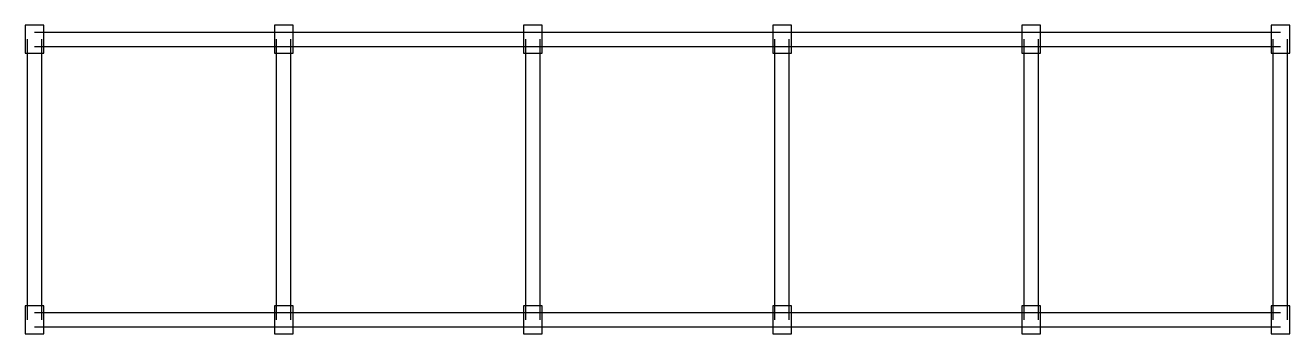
# Model space of a CAD drawing. Header units: metres. Extents: x -150 to 20150, y -225 to 4725.
import ezdxf

# ---------------------------------------------------------------- set-up
doc = ezdxf.new("R2010")
doc.units = ezdxf.units.M
doc.layers.add('COLUMN', color=1, linetype='Continuous')
doc.layers.add('WALL', color=2, linetype='Continuous')

msp = doc.modelspace()

# ---------------------------------------------------------------- linework, layer by layer
at = {"layer": 'COLUMN'}
for points in [[(-150, 4275), (150, 4275), (150, 4725), (-150, 4725), (-150, 4275)], [(3850, 4275), (4150, 4275), (4150, 4725), (3850, 4725), (3850, 4275)], [(7850, 4275), (8150, 4275), (8150, 4725), (7850, 4725), (7850, 4275)], [(11850, 4275), (12150, 4275), (12150, 4725), (11850, 4725), (11850, 4275)], [(15850, 4275), (16150, 4275), (16150, 4725), (15850, 4725), (15850, 4275)], [(19850, 4275), (20150, 4275), (20150, 4725), (19850, 4725), (19850, 4275)], [(-150, -225), (150, -225), (150, 225), (-150, 225), (-150, -225)], [(3850, -225), (4150, -225), (4150, 225), (3850, 225), (3850, -225)], [(7850, -225), (8150, -225), (8150, 225), (7850, 225), (7850, -225)], [(11850, -225), (12150, -225), (12150, 225), (11850, 225), (11850, -225)], [(15850, -225), (16150, -225), (16150, 225), (15850, 225), (15850, -225)], [(19850, -225), (20150, -225), (20150, 225), (19850, 225), (19850, -225)]]:
    msp.add_lwpolyline(points, dxfattribs=at)
at = {"layer": 'WALL'}
for p, q in [((-115, 0), (-115, 4500)), ((0, 4615), (4000, 4615)), ((115, 0), (115, 4500)), ((3885, 0), (3885, 4500)), ((4000, 4615), (8000, 4615)), ((4115, 0), (4115, 4500)), ((7885, 0), (7885, 4500)), ((8000, 4615), (12000, 4615)), ((8115, 0), (8115, 4500)), ((11885, 0), (11885, 4500)), ((12000, 4615), (16000, 4615)), ((12115, 0), (12115, 4500)), ((15885, 0), (15885, 4500)), ((16000, 4615), (20000, 4615)), ((16115, 0), (16115, 4500)), ((19885, 0), (19885, 4500)), ((20115, 0), (20115, 4500)), ((0, 4385), (4000, 4385)), ((4000, 4385), (8000, 4385)), ((8000, 4385), (12000, 4385)), ((12000, 4385), (16000, 4385)), ((16000, 4385), (20000, 4385)), ((0, 115), (4000, 115)), ((4000, 115), (8000, 115)), ((8000, 115), (12000, 115)), ((12000, 115), (16000, 115)), ((16000, 115), (20000, 115)), ((0, -115), (4000, -115)), ((4000, -115), (8000, -115)), ((8000, -115), (12000, -115)), ((12000, -115), (16000, -115)), ((16000, -115), (20000, -115))]:
    msp.add_line(p, q, dxfattribs=at)

doc.saveas('drawing.dxf')
